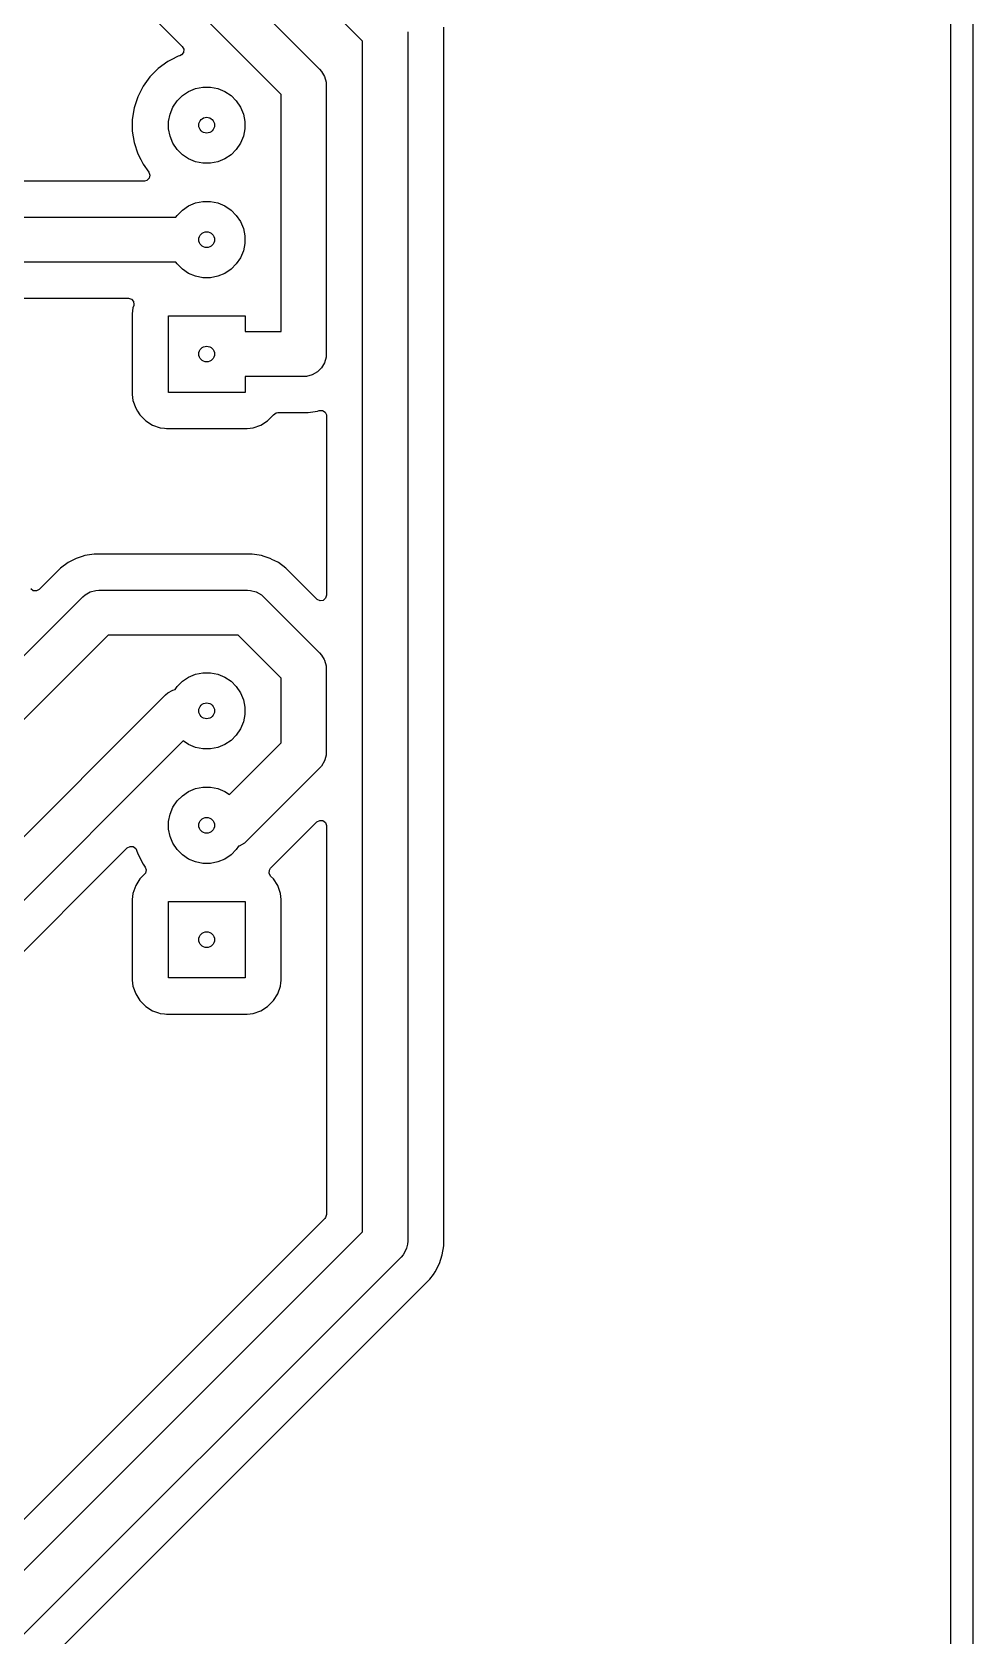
# Model space of a CAD drawing. Extents: x 20 to 124, y -124 to -20.
# Drawn here: x 103.13 to 124, y -99.24 to -63.64 of the extents above; entities that cross this region are included whole.
import ezdxf

# ---------------------------------------------------------------- set-up
doc = ezdxf.new("R2010")
doc.units = 0
doc.layers.add('BLACK', color=7, linetype='CONTINUOUS')
doc.layers.add('WHITE', color=7, linetype='CONTINUOUS')

msp = doc.modelspace()

# ---------------------------------------------------------------- linework, layer by layer
at = {"layer": 'BLACK', "linetype": 'CONTINUOUS'}
for p, q in [((123.4995, -20.6245), (123.4995, -123.3755)), ((96.446953, -51.406847), (109.505253, -64.465147)), ((108.6517, -65.025806), (95.886294, -52.2604)), ((95.591034, -53.097219), (106.455667, -63.961852)), ((110.459, -63.842806), (106.646447, -60.030253)), ((111.459, -63.6357), (111.459, -90.481)), ((112.2595, -90.583352), (112.2595, -63.533348)), ((106.455667, -63.961852), (106.489152, -64.023175)), ((106.489152, -64.023175), (106.484168, -64.092867)), ((110.459, -90.273893), (110.459, -63.842806)), ((106.134945, -64.298368), (105.924774, -64.451066)), ((106.214105, -64.258034), (106.134945, -64.298368)), ((106.366428, -64.180421), (106.214105, -64.258034)), ((106.36643, -64.18042), (106.366428, -64.180421)), ((106.366433, -64.180419), (106.36643, -64.18042)), ((106.406306, -64.167463), (106.366433, -64.180419)), ((106.442296, -64.1488), (106.406306, -64.167463)), ((106.484168, -64.092867), (106.442296, -64.1488)), ((105.741066, -64.634774), (105.588368, -64.844945)), ((105.741071, -64.634768), (105.741066, -64.634774)), ((105.924768, -64.451071), (105.741071, -64.634768)), ((105.924774, -64.451066), (105.924768, -64.451071)), ((109.505253, -64.465147), (109.548361, -64.514303)), ((109.548361, -64.514303), (109.548377, -64.514319)), ((109.548377, -64.514319), (109.61364, -64.627358)), ((109.61364, -64.627358), (109.647423, -64.753437)), ((109.647423, -64.753437), (109.647423, -64.753452)), ((109.647423, -64.753452), (109.6517, -64.8187)), ((105.470422, -65.076423), (105.39014, -65.323506)), ((105.588368, -64.844945), (105.470422, -65.076423)), ((106.342941, -65.170766), (106.460766, -65.052941)), ((106.460766, -65.052941), (106.599313, -64.960367)), ((106.599313, -64.960367), (106.753258, -64.896601)), ((106.753258, -64.896601), (106.916685, -64.864093)), ((106.916685, -64.864093), (107.083315, -64.864093)), ((107.083315, -64.864093), (107.246742, -64.896601)), ((107.246742, -64.896601), (107.400687, -64.960367)), ((107.400687, -64.960367), (107.539234, -65.052941)), ((107.539234, -65.052941), (107.657059, -65.170766)), ((108.6517, -70.29), (108.6517, -65.025806)), ((109.6517, -64.8187), (109.6517, -70.79)), ((105.39014, -65.323506), (105.3495, -65.580097)), ((106.154093, -65.626685), (106.186601, -65.463258)), ((106.186601, -65.463258), (106.250367, -65.309313)), ((106.250367, -65.309313), (106.342941, -65.170766)), ((107.657059, -65.170766), (107.749633, -65.309313)), ((107.749633, -65.309313), (107.813399, -65.463258)), ((107.813399, -65.463258), (107.845907, -65.626685)), ((105.3495, -65.580097), (105.3495, -65.839902)), ((105.3495, -65.839902), (105.39014, -66.096493)), ((106.154093, -65.793315), (106.154093, -65.626685)), ((106.186601, -65.956742), (106.154093, -65.793315)), ((107.845907, -65.793315), (107.813399, -65.956742)), ((107.845907, -65.626685), (107.845907, -65.793315)), ((105.39014, -66.096493), (105.470422, -66.343576)), ((106.250367, -66.110687), (106.186601, -65.956742)), ((106.342941, -66.249234), (106.250367, -66.110687)), ((107.749633, -66.110687), (107.657059, -66.249234)), ((107.813399, -65.956742), (107.749633, -66.110687)), ((105.470422, -66.343576), (105.535244, -66.470794)), ((105.535244, -66.470794), (105.587923, -66.574182)), ((105.587923, -66.574182), (105.588368, -66.575054)), ((105.588368, -66.575054), (105.717373, -66.752615)), ((106.460766, -66.367059), (106.342941, -66.249234)), ((106.599313, -66.459633), (106.460766, -66.367059)), ((106.753258, -66.523399), (106.599313, -66.459633)), ((106.916685, -66.555907), (106.753258, -66.523399)), ((107.083315, -66.555907), (106.916685, -66.555907)), ((107.246742, -66.523399), (107.083315, -66.555907)), ((107.400687, -66.459633), (107.246742, -66.523399)), ((107.539234, -66.367059), (107.400687, -66.459633)), ((107.657059, -66.249234), (107.539234, -66.367059)), ((105.725027, -66.886475), (105.674922, -66.93517)), ((105.717373, -66.752615), (105.740853, -66.818421)), ((105.740853, -66.818421), (105.725027, -66.886475)), ((105.617055, -66.9495), (100.732747, -66.9495)), ((105.674922, -66.93517), (105.617055, -66.9495)), ((106.342941, -67.710766), (106.460766, -67.592941)), ((106.460766, -67.592941), (106.599313, -67.500367)), ((106.599313, -67.500367), (106.753258, -67.436601)), ((106.753258, -67.436601), (106.916685, -67.404093)), ((106.916685, -67.404093), (107.083315, -67.404093)), ((107.083315, -67.404093), (107.246742, -67.436601)), ((107.246742, -67.436601), (107.400687, -67.500367)), ((107.400687, -67.500367), (107.539234, -67.592941)), ((107.539234, -67.592941), (107.657059, -67.710766)), ((100.349807, -67.75), (106.316726, -67.75)), ((106.316726, -67.75), (106.342941, -67.710766)), ((107.657059, -67.710766), (107.749633, -67.849313)), ((107.749633, -67.849313), (107.813399, -68.003258)), ((107.813399, -68.003258), (107.845907, -68.166685)), ((107.845907, -68.333315), (107.813399, -68.496742)), ((107.845907, -68.166685), (107.845907, -68.333315)), ((107.749633, -68.650687), (107.657059, -68.789234)), ((107.813399, -68.496742), (107.749633, -68.650687)), ((106.316726, -68.75), (100.1427, -68.75)), ((106.342941, -68.789234), (106.316726, -68.75)), ((106.460766, -68.907059), (106.342941, -68.789234)), ((106.599313, -68.999633), (106.460766, -68.907059)), ((106.753258, -69.063399), (106.599313, -68.999633)), ((106.916685, -69.095907), (106.753258, -69.063399)), ((107.246742, -69.063399), (107.083315, -69.095907)), ((107.400687, -68.999633), (107.246742, -69.063399)), ((107.539234, -68.907059), (107.400687, -68.999633)), ((107.657059, -68.789234), (107.539234, -68.907059)), ((107.083315, -69.095907), (106.916685, -69.095907)), ((100.245051, -69.5505), (105.263438, -69.5505)), ((105.263438, -69.5505), (105.330477, -69.570185)), ((105.330477, -69.570185), (105.376232, -69.622989)), ((105.36463, -69.76075), (105.3495, -69.895039)), ((105.364633, -69.760737), (105.36463, -69.76075)), ((105.380479, -69.715455), (105.364633, -69.760737)), ((105.376232, -69.622989), (105.386176, -69.692147)), ((105.386176, -69.692147), (105.380479, -69.715455)), ((105.3495, -69.895039), (105.3495, -71.68496)), ((106.15, -71.64), (106.15, -69.94)), ((106.15, -69.94), (107.85, -69.94)), ((107.85, -69.94), (107.85, -70.29)), ((107.85, -70.29), (108.6517, -70.29)), ((109.6517, -70.79), (109.647422, -70.855263)), ((109.456081, -71.186677), (109.343042, -71.25194)), ((109.548377, -71.094381), (109.456081, -71.186677)), ((109.61364, -70.981342), (109.548377, -71.094381)), ((109.647422, -70.855263), (109.61364, -70.981342)), ((109.1517, -71.29), (107.85, -71.29)), ((107.85, -71.29), (107.85, -71.64)), ((109.216963, -71.285722), (109.1517, -71.29)), ((109.343042, -71.25194), (109.216963, -71.285722)), ((105.3495, -71.68496), (105.36463, -71.819249)), ((105.36463, -71.819249), (105.364631, -71.819254)), ((105.364631, -71.819254), (105.424211, -71.989523)), ((107.85, -71.64), (106.15, -71.64)), ((105.424211, -71.989523), (105.467538, -72.058477)), ((105.467538, -72.058477), (105.520184, -72.142262)), ((105.520184, -72.142262), (105.647738, -72.269816)), ((105.647738, -72.269816), (105.800478, -72.365789)), ((108.199522, -72.365789), (108.352262, -72.269816)), ((108.352262, -72.269816), (108.479816, -72.142262)), ((108.479816, -72.142262), (108.479818, -72.142257)), ((108.479818, -72.142257), (108.483865, -72.137185)), ((108.483865, -72.137185), (108.541054, -72.097046)), ((108.541054, -72.097046), (108.58081, -72.0905)), ((108.58081, -72.0905), (109.254051, -72.0905)), ((109.254051, -72.0905), (109.254052, -72.0905)), ((109.254052, -72.0905), (109.456234, -72.058477)), ((109.456234, -72.058477), (109.456239, -72.058475)), ((109.456239, -72.058475), (109.456241, -72.058475)), ((109.456241, -72.058475), (109.49618, -72.045498)), ((109.49618, -72.045498), (109.566021, -72.043501)), ((109.566021, -72.043501), (109.625855, -72.079581)), ((109.625855, -72.079581), (109.656684, -72.142281)), ((109.656684, -72.142281), (109.6585, -72.163428)), ((109.6585, -72.163428), (109.6585, -76.144253)), ((105.800478, -72.365789), (105.970745, -72.425368)), ((105.970745, -72.425368), (105.97075, -72.425369)), ((105.97075, -72.425369), (106.061246, -72.435565)), ((106.061246, -72.435565), (106.10504, -72.440499)), ((106.10504, -72.440499), (106.105043, -72.4405)), ((106.105043, -72.4405), (106.105046, -72.4405)), ((106.105046, -72.4405), (107.894957, -72.4405)), ((107.894957, -72.4405), (107.894958, -72.440499)), ((107.894958, -72.440499), (107.962104, -72.432934)), ((107.962104, -72.432934), (108.029249, -72.425369)), ((108.029249, -72.425369), (108.029252, -72.425368)), ((108.029252, -72.425368), (108.029255, -72.425368)), ((108.029255, -72.425368), (108.199522, -72.365789)), ((103.922788, -75.420513), (103.757178, -75.540836)), ((104.013985, -75.374046), (103.922788, -75.420513)), ((104.105181, -75.327579), (104.013984, -75.374045)), ((104.013984, -75.374045), (104.013985, -75.374046)), ((104.105182, -75.327579), (104.105181, -75.327579)), ((104.237662, -75.284534), (104.105182, -75.327579)), ((104.299867, -75.264322), (104.237662, -75.284534)), ((104.299868, -75.264322), (104.299867, -75.264322)), ((104.455179, -75.239723), (104.299868, -75.264322)), ((104.502048, -75.2323), (104.455179, -75.239723)), ((104.706752, -75.2323), (104.502048, -75.2323)), ((108.010852, -75.2323), (104.706752, -75.2323)), ((108.05772, -75.239723), (108.010852, -75.2323)), ((108.213032, -75.264322), (108.05772, -75.239723)), ((108.275236, -75.284533), (108.213032, -75.264322)), ((108.275237, -75.284534), (108.275236, -75.284533)), ((108.407716, -75.327578), (108.275237, -75.284534)), ((108.46111, -75.354784), (108.407716, -75.327578)), ((108.498914, -75.374046), (108.46111, -75.354784)), ((108.590111, -75.420513), (108.498914, -75.374046)), ((108.755719, -75.540834), (108.590111, -75.420513)), ((103.757178, -75.540836), (103.282629, -76.015385)), ((108.755721, -75.540836), (108.755719, -75.540834)), ((109.446819, -76.231934), (108.755721, -75.540836)), ((94.680094, -85.75), (104.250847, -76.179247)), ((103.151614, -76.043886), (103.095681, -76.002014)), ((103.221306, -76.04887), (103.151614, -76.043886)), ((103.282629, -76.015385), (103.221306, -76.04887)), ((104.250847, -76.179247), (104.300003, -76.136138)), ((104.300003, -76.136138), (104.300019, -76.136123)), ((104.300019, -76.136123), (104.413058, -76.07086)), ((104.413058, -76.07086), (104.539137, -76.037077)), ((104.539137, -76.037077), (104.539152, -76.037077)), ((104.539152, -76.037077), (104.6044, -76.0328)), ((104.6044, -76.0328), (107.9085, -76.0328)), ((107.9085, -76.0328), (107.973748, -76.037077)), ((107.973748, -76.037077), (107.973763, -76.037077)), ((107.973763, -76.037077), (108.099842, -76.07086)), ((108.099842, -76.07086), (108.212881, -76.136123)), ((108.212881, -76.136123), (108.212896, -76.136138)), ((108.212896, -76.136138), (108.262053, -76.179247)), ((108.262053, -76.179247), (109.505253, -77.422446)), ((109.6585, -76.144253), (109.638815, -76.211292)), ((109.453297, -76.237966), (109.446819, -76.231934)), ((109.516853, -76.266991), (109.453297, -76.237966)), ((109.586011, -76.257047), (109.516853, -76.266991)), ((109.638815, -76.211292), (109.586011, -76.257047)), ((104.811506, -77.0328), (95.240753, -86.603553)), ((107.701394, -77.0328), (104.811506, -77.0328)), ((108.6517, -77.983106), (107.701394, -77.0328)), ((109.505253, -77.422446), (109.548368, -77.47161)), ((109.548368, -77.47161), (109.548377, -77.471619)), ((109.548377, -77.471619), (109.604623, -77.56904)), ((109.604623, -77.56904), (109.61364, -77.584658)), ((109.61364, -77.584658), (109.647423, -77.710737)), ((106.460766, -78.052941), (106.599313, -77.960367)), ((106.599313, -77.960367), (106.753258, -77.896601)), ((106.753258, -77.896601), (106.916685, -77.864093)), ((106.916685, -77.864093), (107.083315, -77.864093)), ((107.083315, -77.864093), (107.246742, -77.896601)), ((107.246742, -77.896601), (107.400687, -77.960367)), ((107.400687, -77.960367), (107.539234, -78.052941)), ((109.647423, -77.710737), (109.647423, -77.710752)), ((109.647423, -77.710752), (109.6517, -77.776)), ((109.6517, -77.776), (109.6517, -79.6303)), ((106.086447, -78.356447), (106.135603, -78.313338)), ((106.135603, -78.313338), (106.135619, -78.313323)), ((106.135619, -78.313323), (106.248658, -78.24806)), ((106.248658, -78.24806), (106.300593, -78.234143)), ((106.300593, -78.234143), (106.342941, -78.170766)), ((106.342941, -78.170766), (106.460766, -78.052941)), ((107.539234, -78.052941), (107.657059, -78.170766)), ((107.657059, -78.170766), (107.749633, -78.309313)), ((107.749633, -78.309313), (107.813399, -78.463258)), ((108.6517, -79.423193), (108.6517, -77.983106)), ((98.647847, -85.795047), (106.086447, -78.356447)), ((107.813399, -78.463258), (107.845907, -78.626685)), ((107.845907, -78.626685), (107.845907, -78.793315)), ((107.813399, -78.956742), (107.749633, -79.110687)), ((107.845907, -78.793315), (107.813399, -78.956742)), ((106.478318, -79.378787), (99.5014, -86.355706)), ((106.599313, -79.459633), (106.478318, -79.378787)), ((107.539234, -79.367059), (107.400687, -79.459633)), ((107.657059, -79.249234), (107.539234, -79.367059)), ((107.749633, -79.110687), (107.657059, -79.249234)), ((106.753258, -79.523399), (106.599313, -79.459633)), ((106.916685, -79.555907), (106.753258, -79.523399)), ((107.083315, -79.555907), (106.916685, -79.555907)), ((107.246742, -79.523399), (107.083315, -79.555907)), ((107.400687, -79.459633), (107.246742, -79.523399)), ((107.504896, -80.569997), (108.6517, -79.423193)), ((109.647423, -79.695563), (109.620779, -79.794998)), ((109.6517, -79.6303), (109.647423, -79.695547)), ((109.647423, -79.695547), (109.647423, -79.695563)), ((109.505254, -79.983853), (107.885553, -81.603553)), ((109.548369, -79.934688), (109.505254, -79.983853)), ((109.548377, -79.934681), (109.548369, -79.934688)), ((109.61364, -79.821642), (109.548377, -79.934681)), ((109.620779, -79.794998), (109.61364, -79.821642)), ((106.599313, -80.500367), (106.753258, -80.436601)), ((106.753258, -80.436601), (106.916685, -80.404093)), ((106.916685, -80.404093), (107.083315, -80.404093)), ((107.083315, -80.404093), (107.246742, -80.436601)), ((107.246742, -80.436601), (107.400687, -80.500367)), ((106.250367, -80.849313), (106.342941, -80.710766)), ((106.342941, -80.710766), (106.460766, -80.592941)), ((106.460766, -80.592941), (106.599313, -80.500367)), ((107.400687, -80.500367), (107.504896, -80.569997)), ((106.154093, -81.166685), (106.186601, -81.003258)), ((106.154093, -81.333315), (106.154093, -81.166685)), ((106.186601, -81.003258), (106.250367, -80.849313)), ((109.446819, -81.174364), (109.508142, -81.14088)), ((109.508142, -81.14088), (109.577834, -81.145864)), ((109.577834, -81.145864), (109.633767, -81.187736)), ((106.186601, -81.496742), (106.154093, -81.333315)), ((106.250367, -81.650687), (106.186601, -81.496742)), ((108.41931, -82.201874), (109.446819, -81.174364)), ((109.633767, -81.187736), (109.658184, -81.2532)), ((109.658184, -81.2532), (109.6585, -81.262046)), ((109.6585, -81.262046), (109.6585, -89.890952)), ((100.338214, -86.65097), (105.237875, -81.751308)), ((105.237875, -81.751308), (105.299196, -81.717825)), ((105.299196, -81.717825), (105.368888, -81.722809)), ((105.368888, -81.722809), (105.424821, -81.764681)), ((105.424821, -81.764681), (105.443485, -81.800672)), ((105.443485, -81.800672), (105.470422, -81.883576)), ((105.470422, -81.883576), (105.588368, -82.115054)), ((106.342941, -81.789234), (106.250367, -81.650687)), ((106.460766, -81.907059), (106.342941, -81.789234)), ((107.657059, -81.789234), (107.539234, -81.907059)), ((107.705513, -81.716717), (107.657059, -81.789234)), ((107.723342, -81.71194), (107.705513, -81.716717)), ((107.836381, -81.646677), (107.723342, -81.71194)), ((107.836396, -81.646661), (107.836381, -81.646677)), ((107.885553, -81.603553), (107.836396, -81.646661)), ((105.588368, -82.115054), (105.633213, -82.176779)), ((105.633213, -82.176779), (105.656693, -82.242585)), ((106.599313, -81.999633), (106.460766, -81.907059)), ((106.753258, -82.063399), (106.599313, -81.999633)), ((106.916685, -82.095907), (106.753258, -82.063399)), ((107.083315, -82.095907), (106.916685, -82.095907)), ((107.246742, -82.063399), (107.083315, -82.095907)), ((107.400687, -81.999633), (107.246742, -82.063399)), ((107.539234, -81.907059), (107.400687, -81.999633)), ((108.390811, -82.246219), (108.41931, -82.201874)), ((105.424211, -82.590476), (105.364631, -82.760745)), ((105.520183, -82.437739), (105.424211, -82.590476)), ((105.620577, -82.337345), (105.520183, -82.437739)), ((105.640867, -82.310639), (105.620577, -82.337345)), ((105.656693, -82.242585), (105.640867, -82.310639)), ((108.385827, -82.315911), (108.390811, -82.246219)), ((108.419312, -82.377234), (108.385827, -82.315911)), ((108.479816, -82.437738), (108.419312, -82.377234)), ((108.575789, -82.590478), (108.479816, -82.437738)), ((108.635368, -82.760745), (108.575789, -82.590478)), ((105.36463, -82.76075), (105.3495, -82.895039)), ((105.3495, -82.895039), (105.3495, -84.68496)), ((105.364631, -82.760745), (105.36463, -82.76075)), ((106.15, -84.64), (106.15, -82.94)), ((106.15, -82.94), (107.85, -82.94)), ((107.85, -82.94), (107.85, -84.64)), ((108.6505, -82.895046), (108.635368, -82.760745)), ((108.6505, -84.684954), (108.6505, -82.895046)), ((105.3495, -84.68496), (105.36463, -84.819249)), ((107.85, -84.64), (106.15, -84.64)), ((108.642934, -84.752104), (108.6505, -84.684954)), ((105.36463, -84.819249), (105.364631, -84.819254)), ((105.364631, -84.819254), (105.424211, -84.989523)), ((105.424211, -84.989523), (105.520184, -85.142262)), ((108.479816, -85.142262), (108.575789, -84.989522)), ((108.575789, -84.989522), (108.635368, -84.819255)), ((108.635368, -84.819255), (108.635567, -84.817494)), ((108.635567, -84.817494), (108.642934, -84.752104)), ((105.520184, -85.142262), (105.647738, -85.269816)), ((105.647738, -85.269816), (105.800478, -85.365789)), ((105.800478, -85.365789), (105.930115, -85.411151)), ((105.930115, -85.411151), (105.970745, -85.425368)), ((105.970745, -85.425368), (105.97075, -85.425369)), ((105.97075, -85.425369), (106.061246, -85.435565)), ((106.061246, -85.435565), (106.10504, -85.440499)), ((106.10504, -85.440499), (106.105043, -85.4405)), ((106.105043, -85.4405), (106.105046, -85.4405)), ((106.105046, -85.4405), (107.894957, -85.4405)), ((107.894957, -85.4405), (107.894958, -85.440499)), ((107.894958, -85.440499), (107.962104, -85.432934)), ((107.962104, -85.432934), (108.029249, -85.425369)), ((108.029249, -85.425369), (108.029252, -85.425368)), ((108.029252, -85.425368), (108.029255, -85.425368)), ((108.029255, -85.425368), (108.199522, -85.365789)), ((108.199522, -85.365789), (108.352262, -85.269816)), ((108.352262, -85.269816), (108.479816, -85.142262)), ((109.622181, -89.978633), (98.95859, -100.642223)), ((109.638815, -89.957991), (109.622181, -89.978633)), ((109.6585, -89.890952), (109.638815, -89.957991)), ((99.277278, -101.455615), (110.459, -90.273893)), ((111.42094, -90.672342), (111.355677, -90.785381)), ((111.43078, -90.635618), (111.42094, -90.672342)), ((111.454723, -90.546263), (111.43078, -90.635618)), ((111.459, -90.481), (111.454723, -90.546247)), ((111.454723, -90.546247), (111.454723, -90.546263)), ((112.227477, -90.785534), (112.2595, -90.583352)), ((111.312553, -90.834554), (99.984384, -102.162721)), ((111.355668, -90.785389), (111.312553, -90.834554)), ((111.355677, -90.785381), (111.355668, -90.785389)), ((112.071287, -91.16261), (112.16422, -90.980219)), ((112.16422, -90.980219), (112.227477, -90.785534)), ((100.797757, -102.481426), (111.950966, -91.328219)), ((111.950966, -91.328219), (112.029954, -91.2195)), ((112.029954, -91.2195), (112.071287, -91.16261))]:
    msp.add_line(p, q, dxfattribs=at)
at = {"layer": 'BLACK'}
for centre in [(107, -65.71), (107, -68.25), (107, -70.79), (107, -78.71), (107, -81.25), (107, -83.79)]:
    msp.add_circle(centre, 0.175, dxfattribs=at)
at = {"layer": 'WHITE', "linetype": 'CONTINUOUS'}
msp.add_line((124, -20), (124, -124), dxfattribs=at)
at = {"layer": 'WHITE'}
for centre in [(107, -65.71), (107, -68.25), (107, -70.79), (107, -78.71), (107, -81.25), (107, -83.79)]:
    msp.add_circle(centre, 0.175, dxfattribs=at)

doc.saveas('drawing.dxf')
